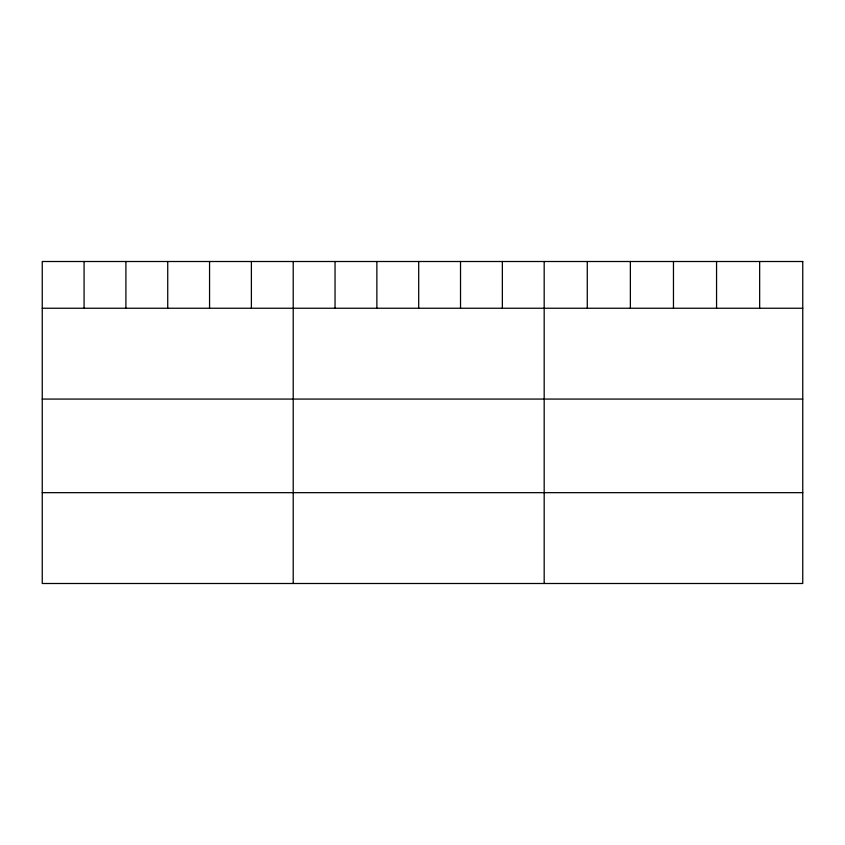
<?xml version="1.0" encoding="UTF-8"?>
<svg xmlns="http://www.w3.org/2000/svg" width="845" height="845" viewBox="0 0 845 845"><rect width="100%" height="100%" fill="white"/><g stroke="black" fill="none" stroke-linecap="round" stroke-linejoin="round"><path stroke-width="1.27" d="M42.25 308.245L802.75 308.245M42.25 399.072L802.75 399.072M42.25 492.667L802.75 492.667M759.655 261.506L759.655 308.245M716.56 261.506L716.56 308.245M673.465 261.506L673.465 308.245M630.37 261.506L630.37 308.245M587.275 261.506L587.275 308.245M544.18 261.506L544.18 583.494M502.352 261.506L502.352 308.245M460.525 261.506L460.525 308.245M418.697 261.506L418.697 308.245M376.87 261.506L376.87 308.245M335.042 261.506L335.042 308.245M293.215 261.506L293.215 583.494M251.387 261.506L251.387 308.245M209.56 261.506L209.56 308.245M167.732 261.506L167.732 308.245M125.905 261.506L125.905 308.245M84.077 261.506L84.077 308.245M802.75 261.506L42.25 261.506L42.25 583.494L802.75 583.494L802.75 261.506"/></g></svg>
